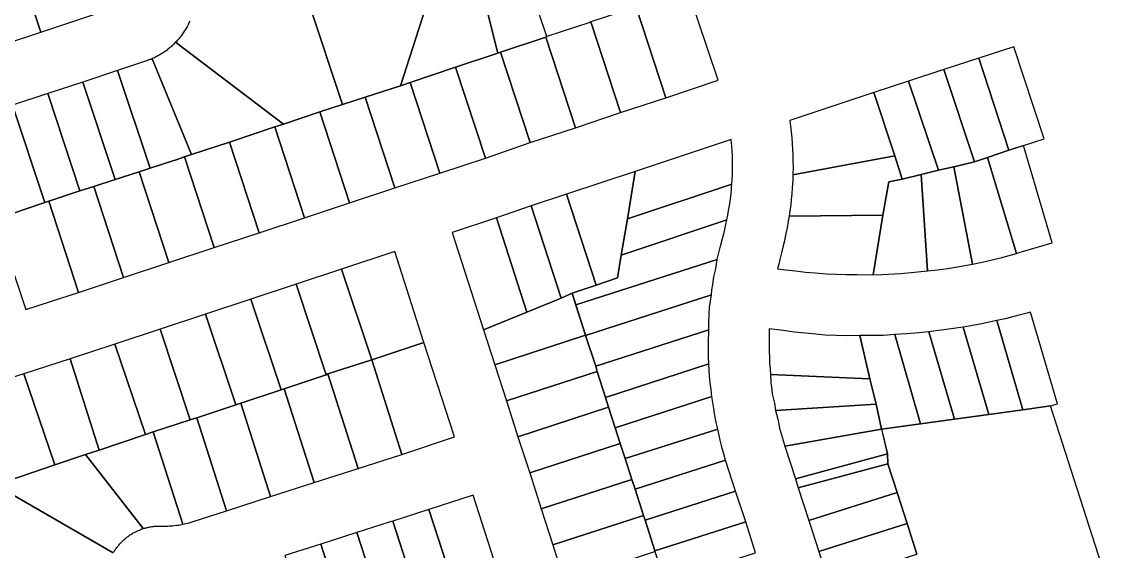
# Model space of a CAD drawing. Header units: metres. Extents: x 620457 to 624057, y 4872349 to 4874194.
# Drawn here: x 621215.2 to 621571.2, y 4873190.8 to 4873365.7 of the extents above; entities that cross this region are included whole.
import ezdxf

# ---------------------------------------------------------------- set-up
doc = ezdxf.new("R2010")
doc.units = ezdxf.units.M
doc.header["$LTSCALE"] = 10
doc.header["$MEASUREMENT"] = 0
doc.layers.add('Aurora_Parcel', color=252, linetype='Continuous')

msp = doc.modelspace()

# ---------------------------------------------------------------- linework, layer by layer
at = {"layer": 'Aurora_Parcel'}
for points in [[(621373.39, 4873355.63), (621388.31, 4873360.61), (621388.63, 4873360.77), (621378.3, 4873391.43), (621364.59, 4873386.83), (621372.49, 4873355.32), (621373.39, 4873355.63)], [(621445.23, 4873346.37), (621435.24, 4873376.15), (621418.11, 4873370.48), (621427.92, 4873340.59), (621445.23, 4873346.37)], [(621427.92, 4873340.59), (621418.11, 4873370.48), (621417.06, 4873370.17), (621403.19, 4873365.59), (621412.96, 4873335.73), (621427.92, 4873340.59)], [(621412.96, 4873335.73), (621403.19, 4873365.59), (621402.81, 4873365.42), (621388.63, 4873360.77), (621388.31, 4873360.61), (621398.08, 4873330.66), (621412.96, 4873335.73)], [(621398.08, 4873330.66), (621388.31, 4873360.61), (621373.39, 4873355.63), (621383.15, 4873325.79), (621398.08, 4873330.66)], [(621283.84, 4873325.94), (621298.83, 4873330.92), (621301.62, 4873331.88), (621266.03, 4873358.87), (621265.71, 4873358.54), (621265.42, 4873358.24), (621265.13, 4873357.96), (621264.83, 4873357.7), (621264.53, 4873357.42), (621264.15, 4873357.11), (621263.84, 4873356.83), (621263.52, 4873356.59), (621263.21, 4873356.32), (621262.88, 4873356.1), (621262.55, 4873355.85), (621262.23, 4873355.64), (621261.89, 4873355.4), (621261.53, 4873355.19), (621261.21, 4873354.96), (621260.85, 4873354.77), (621260.42, 4873354.51), (621260.05, 4873354.32), (621259.7, 4873354.14), (621259.34, 4873353.97), (621258.98, 4873353.77), (621258.6, 4873353.6), (621258.24, 4873353.45), (621271.27, 4873321.78), (621283.84, 4873325.94)], [(621546.09, 4873324.79), (621552.9, 4873327.02), (621542.9, 4873357.42), (621531.3, 4873353.62), (621541.29, 4873323.23), (621546.09, 4873324.79)], [(621265.49, 4873319.86), (621265.85, 4873319.99), (621268.98, 4873321.02), (621271.27, 4873321.78), (621258.24, 4873353.45), (621257.97, 4873353.33), (621257.7, 4873353.24), (621257.48, 4873353.15), (621257.24, 4873353.06), (621256.99, 4873352.97), (621256.87, 4873352.93), (621256.73, 4873352.88), (621246.89, 4873349.56), (621257.65, 4873317.34), (621265.49, 4873319.86)], [(621383.15, 4873325.79), (621373.39, 4873355.63), (621372.49, 4873355.32), (621358.52, 4873350.61), (621368.37, 4873320.67), (621383.15, 4873325.79)], [(621534.21, 4873320.85), (621541.29, 4873323.23), (621531.3, 4873353.62), (621519.79, 4873349.85), (621529.86, 4873319.39), (621534.21, 4873320.85)], [(621254.03, 4873316.13), (621257.65, 4873317.34), (621246.89, 4873349.56), (621235.38, 4873345.75), (621246.06, 4873313.53), (621254.03, 4873316.13)], [(621368.37, 4873320.67), (621358.52, 4873350.61), (621343.49, 4873345.63), (621353.36, 4873315.71), (621368.37, 4873320.67)], [(621523.03, 4873317.81), (621529.86, 4873319.39), (621519.79, 4873349.85), (621508.16, 4873346.05), (621517.97, 4873316.64), (621523.03, 4873317.81)], [(621239.04, 4873311.3), (621246.06, 4873313.53), (621235.38, 4873345.75), (621223.78, 4873341.94), (621234.44, 4873309.78), (621239.04, 4873311.3)], [(621353.36, 4873315.71), (621343.49, 4873345.63), (621340.29, 4873344.53), (621328.62, 4873340.76), (621338.43, 4873310.79), (621353.36, 4873315.71)], [(621512.34, 4873315.28), (621517.97, 4873316.64), (621508.16, 4873346.05), (621496.63, 4873342.27), (621503.58, 4873321.41), (621506.04, 4873313.72), (621512.34, 4873315.28)], [(621224.12, 4873306.41), (621234.44, 4873309.78), (621223.78, 4873341.94), (621212.13, 4873338.13), (621222.85, 4873306), (621224.12, 4873306.41)], [(621503.58, 4873321.41), (621496.63, 4873342.27), (621468.92, 4873333.08), (621469.17, 4873331.17), (621469.4, 4873329.26), (621469.59, 4873327.37), (621469.73, 4873325.45), (621469.83, 4873323.54), (621469.91, 4873321.62), (621469.95, 4873319.7), (621469.98, 4873317.78), (621469.94, 4873315.14), (621503.58, 4873321.41)], [(621338.43, 4873310.79), (621328.62, 4873340.76), (621321.21, 4873338.29), (621313.69, 4873335.92), (621323.51, 4873305.85), (621338.43, 4873310.79)], [(621323.51, 4873305.85), (621313.69, 4873335.92), (621301.62, 4873331.88), (621298.83, 4873330.92), (621308.57, 4873300.93), (621323.51, 4873305.85)], [(621308.57, 4873300.93), (621298.83, 4873330.92), (621283.84, 4873325.94), (621293.66, 4873296), (621308.57, 4873300.93)], [(621293.66, 4873296), (621283.84, 4873325.94), (621271.27, 4873321.78), (621268.98, 4873321.02), (621278.72, 4873291.09), (621293.66, 4873296)], [(621449.76, 4873312.03), (621449.86, 4873313.6), (621449.93, 4873315.18), (621449.96, 4873316.75), (621449.98, 4873318.32), (621449.97, 4873319.9), (621449.92, 4873321.47), (621449.87, 4873323.05), (621449.75, 4873324.61), (621449.58, 4873326.75), (621417.86, 4873316.21), (621415.32, 4873300.55), (621449.76, 4873312.03)], [(621545.04, 4873289.54), (621545.75, 4873289.82), (621555.59, 4873292.65), (621546.09, 4873324.79), (621541.36, 4873323.28), (621541.28, 4873323.25), (621534.21, 4873320.85), (621543.74, 4873289.15), (621545.04, 4873289.54)], [(621278.72, 4873291.09), (621268.98, 4873321.02), (621265.85, 4873319.99), (621265.49, 4873319.86), (621257.65, 4873317.34), (621254.03, 4873316.13), (621263.79, 4873286.16), (621278.72, 4873291.09)], [(621499.61, 4873301.85), (621501.59, 4873312.78), (621506.04, 4873313.72), (621503.58, 4873321.41), (621469.94, 4873315.14), (621469.87, 4873313.22), (621469.73, 4873310.8), (621469.59, 4873308.88), (621469.4, 4873306.97), (621469.19, 4873305.08), (621468.94, 4873303.18), (621468.71, 4873301.51), (621499.61, 4873301.85)], [(621532.45, 4873286.3), (621535.69, 4873287.05), (621538.89, 4873287.83), (621543.74, 4873289.15), (621534.21, 4873320.85), (621529.86, 4873319.39), (621523.03, 4873317.81), (621529.25, 4873285.63), (621532.45, 4873286.3)], [(621517.66, 4873283.78), (621520.97, 4873284.24), (621524.25, 4873284.76), (621529.25, 4873285.63), (621523.03, 4873317.81), (621517.97, 4873316.64), (621512.34, 4873315.28), (621514.37, 4873283.41), (621517.66, 4873283.78)], [(621263.79, 4873286.16), (621254.03, 4873316.13), (621246.06, 4873313.53), (621239.04, 4873311.3), (621248.87, 4873281.23), (621263.79, 4873286.16)], [(621411.99, 4873281.1), (621413.2, 4873288.59), (621415.32, 4873300.55), (621417.86, 4873316.21), (621395.1, 4873308.7), (621404.89, 4873278.69), (621411.99, 4873281.1)], [(621499.32, 4873282.24), (621505.59, 4873282.59), (621508.96, 4873282.86), (621514.37, 4873283.41), (621512.34, 4873315.28), (621506.04, 4873313.72), (621501.59, 4873312.78), (621499.61, 4873301.85), (621496.47, 4873282.14), (621499.32, 4873282.24)], [(621248.87, 4873281.23), (621239.04, 4873311.3), (621234.44, 4873309.78), (621224.12, 4873306.41), (621233.94, 4873276.29), (621248.87, 4873281.23)], [(621448.12, 4873300.23), (621448.42, 4873301.77), (621448.7, 4873303.33), (621448.95, 4873304.88), (621449.18, 4873306.43), (621449.37, 4873307.99), (621449.62, 4873310.31), (621449.69, 4873311.17), (621449.76, 4873312.03), (621415.32, 4873300.55), (621413.2, 4873288.59), (621448.12, 4873300.23)], [(621224.7, 4873273.25), (621233.94, 4873276.29), (621224.12, 4873306.41), (621222.85, 4873306), (621206.58, 4873300.49), (621216.61, 4873270.69), (621224.7, 4873273.25)], [(621396.98, 4873276.03), (621404.89, 4873278.69), (621395.1, 4873308.7), (621383.51, 4873304.83), (621393.34, 4873274.42), (621396.98, 4873276.03)], [(621393.34, 4873274.42), (621383.51, 4873304.83), (621371.98, 4873300.97), (621382.06, 4873269.79), (621393.34, 4873274.42)], [(621382.06, 4873269.79), (621371.98, 4873300.97), (621357.41, 4873296.13), (621367.78, 4873263.9), (621382.06, 4873269.79)], [(621444.94, 4873287.14), (621445.45, 4873289.37), (621445.99, 4873291.6), (621446.66, 4873294.1), (621447.07, 4873295.63), (621447.45, 4873297.17), (621448.12, 4873300.23), (621413.2, 4873288.59), (621411.99, 4873281.1), (621404.89, 4873278.69), (621396.98, 4873276.03), (621398.21, 4873272.21), (621444.94, 4873287.14)], [(621491.2, 4873282.2), (621496.47, 4873282.14), (621499.61, 4873301.85), (621468.71, 4873301.51), (621468.36, 4873299.83), (621467.98, 4873297.67), (621467.51, 4873295.34), (621467.22, 4873293.73), (621466.71, 4873291.7), (621466.2, 4873289.42), (621465.61, 4873287.13), (621465.23, 4873285.61), (621464.85, 4873284.04), (621467.51, 4873283.79), (621470.82, 4873283.41), (621474.12, 4873282.96), (621477.23, 4873282.71), (621480.98, 4873282.45), (621484.34, 4873282.33), (621487.52, 4873282.2), (621491.2, 4873282.2)], [(621348.05, 4873259.79), (621338.47, 4873289.85), (621320.85, 4873283.93), (621330.85, 4873253.99), (621348.05, 4873259.79)], [(621443.04, 4873275.47), (621443.2, 4873277.16), (621443.52, 4873278.91), (621443.84, 4873281.45), (621444.42, 4873284.09), (621444.94, 4873287.14), (621398.21, 4873272.21), (621401.43, 4873262.18), (621401.47, 4873262.04), (621443.04, 4873275.47)], [(621316.32, 4873249.38), (621330.85, 4873253.99), (621320.85, 4873283.93), (621305.85, 4873278.97), (621315.81, 4873249.14), (621316.32, 4873249.38)], [(621301.9, 4873244.51), (621315.81, 4873249.14), (621305.85, 4873278.97), (621290.93, 4873274.05), (621300.88, 4873244.17), (621301.9, 4873244.51)], [(621287.55, 4873239.76), (621300.88, 4873244.17), (621290.93, 4873274.05), (621275.89, 4873269.1), (621285.94, 4873239.18), (621287.55, 4873239.76)], [(621401.43, 4873262.18), (621398.26, 4873272.07), (621396.98, 4873276.03), (621393.34, 4873274.42), (621382.06, 4873269.79), (621367.78, 4873263.9), (621371.47, 4873252.44), (621401.43, 4873262.18)], [(621442.15, 4873263.97), (621442.16, 4873266.14), (621442.24, 4873269.18), (621442.34, 4873271.36), (621443.04, 4873275.47), (621401.47, 4873262.04), (621404.78, 4873251.92), (621442.15, 4873263.97)], [(621273.05, 4873234.91), (621285.94, 4873239.18), (621275.89, 4873269.1), (621260.91, 4873264.15), (621270.88, 4873234.22), (621273.05, 4873234.91)], [(621545.92, 4873237.56), (621537.32, 4873267.02), (621531.74, 4873265.86), (621526.13, 4873264.86), (621534.6, 4873236.03), (621545.92, 4873237.56)], [(621554.97, 4873238.84), (621557.33, 4873239.55), (621548.43, 4873269.8), (621547.74, 4873269.57), (621543.83, 4873268.58), (621540.07, 4873267.63), (621537.32, 4873267.02), (621545.92, 4873237.56), (621554.97, 4873238.84)], [(621258.65, 4873230.23), (621270.88, 4873234.22), (621260.91, 4873264.15), (621245.92, 4873259.23), (621256.13, 4873229.4), (621258.65, 4873230.23)], [(621442.15, 4873252.71), (621442.08, 4873254.98), (621442.03, 4873257.27), (621442.03, 4873259.56), (621442.15, 4873263.97), (621404.78, 4873251.92), (621405.26, 4873250.22), (621408.05, 4873241.59), (621442.15, 4873252.71)], [(621484.22, 4873262.07), (621480.63, 4873262.24), (621477.52, 4873262.55), (621474.08, 4873262.81), (621470.49, 4873263.18), (621466.68, 4873263.71), (621462.07, 4873264.3), (621462.03, 4873260.5), (621462.04, 4873258.62), (621462.09, 4873256.75), (621462.16, 4873254.86), (621462.24, 4873252.98), (621462.38, 4873251.1), (621462.55, 4873249.21), (621495.3, 4873247.79), (621492.08, 4873262.13), (621487.82, 4873262.02), (621484.22, 4873262.07)], [(621534.6, 4873236.03), (621526.13, 4873264.86), (621520.5, 4873264.01), (621514.83, 4873263.24), (621523.31, 4873234.48), (621534.6, 4873236.03)], [(621358.2, 4873228.62), (621348.05, 4873259.79), (621330.85, 4873253.99), (621340.79, 4873222.77), (621358.2, 4873228.62)], [(621405.26, 4873250.22), (621404.78, 4873251.92), (621401.47, 4873262.04), (621401.43, 4873262.18), (621371.47, 4873252.44), (621375.29, 4873240.54), (621405.26, 4873250.22)], [(621503.56, 4873262.44), (621499.73, 4873262.08), (621495.99, 4873262.03), (621492.08, 4873262.13), (621495.3, 4873247.79), (621497.41, 4873239.4), (621499.21, 4873231.18), (621512.1, 4873232.89), (621503.56, 4873262.44)], [(621523.31, 4873234.48), (621514.83, 4873263.24), (621511.5, 4873262.92), (621507.53, 4873262.65), (621503.56, 4873262.44), (621512.1, 4873232.89), (621523.31, 4873234.48)], [(621256.13, 4873229.4), (621245.92, 4873259.23), (621231.22, 4873254.35), (621240.84, 4873224.19), (621256.13, 4873229.4)], [(621236.29, 4873222.74), (621240.84, 4873224.19), (621231.22, 4873254.35), (621215.95, 4873249.47), (621226.18, 4873219.4), (621236.29, 4873222.74)], [(621340.79, 4873222.77), (621330.85, 4873253.99), (621316.32, 4873249.38), (621326.31, 4873218.14), (621340.79, 4873222.77)], [(621443.16, 4873241.95), (621443.02, 4873243.08), (621442.88, 4873244.22), (621442.63, 4873246.44), (621442.43, 4873248.67), (621442.15, 4873252.71), (621408.05, 4873241.59), (621409.07, 4873238.42), (621411.24, 4873231.65), (621443.16, 4873241.95)], [(621226.18, 4873219.4), (621215.95, 4873249.47), (621200.59, 4873244.53), (621211.07, 4873214.19), (621226.18, 4873219.4)], [(621326.31, 4873218.14), (621316.32, 4873249.38), (621315.81, 4873249.14), (621301.9, 4873244.51), (621311.83, 4873213.51), (621326.31, 4873218.14)], [(621409.07, 4873238.42), (621408.05, 4873241.59), (621405.26, 4873250.22), (621375.29, 4873240.54), (621379.1, 4873228.63), (621409.07, 4873238.42)], [(621497.41, 4873239.4), (621495.3, 4873247.79), (621462.55, 4873249.21), (621462.69, 4873246.49), (621462.87, 4873245.09), (621463.08, 4873242.81), (621463.87, 4873239.69), (621464.18, 4873237.37), (621497.41, 4873239.4)], [(621311.83, 4873213.51), (621301.9, 4873244.51), (621300.88, 4873244.17), (621287.55, 4873239.76), (621297.43, 4873208.91), (621311.83, 4873213.51)], [(621445.11, 4873231.14), (621444.61, 4873233.41), (621444.19, 4873235.67), (621443.78, 4873237.96), (621443.16, 4873241.95), (621411.24, 4873231.65), (621412.88, 4873226.46), (621414.52, 4873221.44), (621445.11, 4873231.14)], [(621297.43, 4873208.91), (621287.55, 4873239.76), (621285.94, 4873239.18), (621273.05, 4873234.91), (621282.89, 4873204.23), (621297.43, 4873208.91)], [(621412.88, 4873226.46), (621411.24, 4873231.65), (621409.07, 4873238.42), (621379.1, 4873228.63), (621382.98, 4873216.74), (621412.88, 4873226.46)], [(621499.21, 4873231.18), (621497.41, 4873239.4), (621464.18, 4873237.37), (621464.56, 4873236.14), (621465.04, 4873233.97), (621465.55, 4873231.44), (621466.51, 4873228.18), (621467.26, 4873225.59), (621499.21, 4873231.18)], [(621268.95, 4873199.87), (621269.46, 4873199.99), (621269.97, 4873200.1), (621270.46, 4873200.25), (621271.46, 4873200.59), (621282.89, 4873204.23), (621273.05, 4873234.91), (621270.88, 4873234.22), (621258.65, 4873230.23), (621268.44, 4873199.76), (621268.95, 4873199.87)], [(621264.01, 4873199.19), (621264.54, 4873199.23), (621265.06, 4873199.29), (621265.57, 4873199.32), (621266.49, 4873199.43), (621267.01, 4873199.5), (621267.53, 4873199.59), (621268.44, 4873199.76), (621258.65, 4873230.23), (621256.13, 4873229.4), (621240.84, 4873224.19), (621236.29, 4873222.74), (621255.35, 4873198.33), (621255.63, 4873198.43), (621255.93, 4873198.51), (621256.25, 4873198.6), (621256.57, 4873198.65), (621256.86, 4873198.74), (621257.16, 4873198.79), (621257.48, 4873198.87), (621257.83, 4873198.91), (621258.16, 4873198.97), (621258.45, 4873199.03), (621258.78, 4873199.05), (621259.09, 4873199.1), (621259.4, 4873199.14), (621259.72, 4873199.16), (621260.03, 4873199.18), (621260.33, 4873199.18), (621260.67, 4873199.18), (621260.99, 4873199.18), (621261.37, 4873199.18), (621261.91, 4873199.17), (621262.45, 4873199.16), (621262.96, 4873199.17), (621263.49, 4873199.17), (621264.01, 4873199.19)], [(621447.7, 4873220.96), (621447.23, 4873222.6), (621446.54, 4873224.87), (621445.91, 4873227.52), (621445.11, 4873231.14), (621414.52, 4873221.44), (621416.74, 4873214.56), (621417.8, 4873211.33), (621447.7, 4873220.96)], [(621501.21, 4873222.96), (621499.26, 4873231.17), (621499.21, 4873231.16), (621467.26, 4873225.59), (621470.76, 4873214.75), (621501.21, 4873222.96)], [(621416.74, 4873214.56), (621414.52, 4873221.44), (621412.88, 4873226.46), (621382.98, 4873216.74), (621386.76, 4873204.82), (621416.74, 4873214.56)], [(621450.94, 4873210.68), (621447.7, 4873220.96), (621417.8, 4873211.33), (621420.61, 4873202.71), (621421.08, 4873201.12), (621450.94, 4873210.68)], [(621501.24, 4873219.75), (621501.21, 4873222.96), (621470.76, 4873214.75), (621471.71, 4873211.76), (621501.24, 4873219.75)], [(621504.32, 4873210.28), (621501.24, 4873219.75), (621471.71, 4873211.76), (621475.14, 4873201.03), (621504.32, 4873210.28)], [(621420.61, 4873202.71), (621417.8, 4873211.33), (621416.74, 4873214.56), (621386.76, 4873204.82), (621390.58, 4873192.93), (621420.61, 4873202.71)], [(621454.37, 4873200.52), (621450.94, 4873210.68), (621421.08, 4873201.12), (621424.31, 4873190.97), (621454.37, 4873200.52)], [(621507.62, 4873200.04), (621504.32, 4873210.28), (621475.14, 4873201.03), (621478.51, 4873190.81), (621507.62, 4873200.04)], [(621349.63, 4873204.69), (621359.53, 4873174.23), (621374.09, 4873178.91), (621364.31, 4873209.38), (621349.63, 4873204.69)], [(621359.59, 4873174.17), (621349.63, 4873204.69), (621337.81, 4873200.82), (621347.58, 4873170.42), (621359.59, 4873174.17)], [(621347.58, 4873170.42), (621337.81, 4873200.82), (621336.89, 4873200.53), (621325.93, 4873197.02), (621335.77, 4873166.61), (621347.58, 4873170.42)], [(621424.36, 4873190.78), (621424.31, 4873190.97), (621421.08, 4873201.12), (621420.61, 4873202.71), (621390.58, 4873192.93), (621394.33, 4873181), (621424.36, 4873190.78)], [(621457.55, 4873190.36), (621454.37, 4873200.52), (621424.31, 4873190.97), (621424.36, 4873190.78), (621427.59, 4873180.8), (621457.55, 4873190.36)], [(621510.83, 4873189.94), (621507.62, 4873200.04), (621478.51, 4873190.81), (621481.68, 4873180.52), (621510.83, 4873189.94)], [(621330.82, 4873164.96), (621335.77, 4873166.61), (621325.93, 4873197.02), (621314.04, 4873193.21), (621323.83, 4873162.74), (621330.82, 4873164.96)], [(621323.83, 4873162.74), (621314.04, 4873193.21), (621302.12, 4873189.41), (621312.11, 4873158.89), (621323.83, 4873162.74)]]:
    msp.add_lwpolyline(points, close=True, dxfattribs=at)
for points in [[(621310.07, 4873371.75), (621321.21, 4873338.29), (621328.62, 4873340.76), (621328.62, 4873340.76), (621340.29, 4873344.53), (621353.64, 4873385.93)], [(621353.64, 4873385.93), (621340.29, 4873344.53), (621343.49, 4873345.63), (621358.52, 4873350.61), (621372.49, 4873355.32), (621364.59, 4873386.83)], [(621196.12, 4873353.81), (621221.5, 4873362.26), (621221.5, 4873362.26), (621215.81, 4873379.34)], [(621215.81, 4873379.34), (621221.5, 4873362.26), (621221.5, 4873362.26), (621247.62, 4873370.96)], [(621270.7, 4873365.89), (621270.55, 4873365.53), (621270.37, 4873365.17), (621270.21, 4873364.82), (621270.04, 4873364.45), (621269.81, 4873364.02), (621269.62, 4873363.65), (621269.42, 4873363.32), (621269.21, 4873362.98), (621269, 4873362.64), (621268.78, 4873362.3), (621268.56, 4873361.98), (621268.34, 4873361.64), (621268.1, 4873361.33), (621267.87, 4873361), (621267.62, 4873360.7), (621267.34, 4873360.34), (621267.09, 4873360.04), (621266.83, 4873359.74), (621266.56, 4873359.45), (621266.3, 4873359.15), (621266.03, 4873358.87), (621301.62, 4873331.88), (621313.69, 4873335.92), (621313.69, 4873335.92), (621321.21, 4873338.29), (621310.07, 4873371.75)], [(621206.58, 4873300.49), (621222.85, 4873306), (621222.85, 4873306), (621212.13, 4873338.13)], [(621607.36, 4873075.9), (621554.97, 4873238.84), (621545.92, 4873237.56), (621534.6, 4873236.03), (621523.31, 4873234.48), (621512.1, 4873232.89), (621499.21, 4873231.18), (621499.21, 4873231.16), (621501.21, 4873222.96), (621501.24, 4873219.75), (621504.32, 4873210.28), (621507.62, 4873200.04), (621510.83, 4873189.94)], [(621245.62, 4873190.58), (621245.76, 4873190.85), (621245.94, 4873191.12), (621246.22, 4873191.52), (621246.4, 4873191.79), (621246.59, 4873192.06), (621246.81, 4873192.33), (621246.98, 4873192.55), (621247.19, 4873192.8), (621247.38, 4873193.01), (621247.57, 4873193.26), (621247.82, 4873193.53), (621248.01, 4873193.73), (621248.23, 4873193.95), (621248.52, 4873194.23), (621248.74, 4873194.44), (621248.97, 4873194.62), (621249.18, 4873194.87), (621249.45, 4873195.06), (621249.69, 4873195.28), (621249.95, 4873195.46), (621250.19, 4873195.65), (621250.44, 4873195.81), (621250.72, 4873196.03), (621250.95, 4873196.22), (621251.28, 4873196.4), (621251.55, 4873196.57), (621251.78, 4873196.74), (621252.05, 4873196.9), (621252.36, 4873197.02), (621252.64, 4873197.16), (621252.92, 4873197.31), (621253.19, 4873197.44), (621253.48, 4873197.57), (621253.78, 4873197.74), (621254.06, 4873197.86), (621254.41, 4873198), (621254.69, 4873198.12), (621255, 4873198.23), (621255.35, 4873198.33), (621236.29, 4873222.74), (621226.18, 4873219.4), (621211.07, 4873214.19)], [(621206.4, 4873212.83), (621245.44, 4873190.31)], [(621245.44, 4873190.31), (621206.4, 4873212.83)]]:
    msp.add_lwpolyline(points, dxfattribs=at)

doc.saveas('drawing.dxf')
